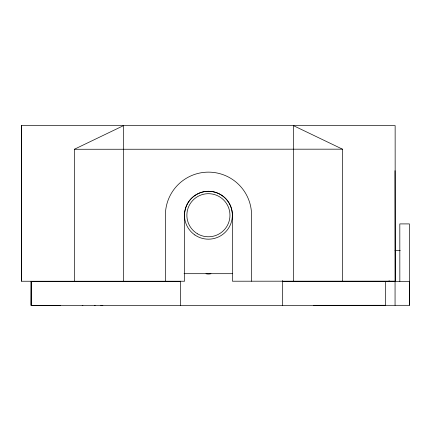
<?xml version="1.0" encoding="UTF-8"?>
<svg xmlns="http://www.w3.org/2000/svg" width="431" height="431" viewBox="0 0 431 431"><rect width="100%" height="100%" fill="white"/><g stroke="black" fill="none" stroke-linecap="round" stroke-linejoin="round"><path stroke-width="0.65" d="M31.194 281.491L31.199 305.434M74.407 281.26L74.364 149.266L123.433 125.674L123.519 281.249M364.303 281.405L366.167 281.405M378.181 281.4L374.83 281.4M60.437 305.363L31.134 305.412L31.091 281.421M38.742 305.45L40.606 305.45M52.62 305.444L50.756 305.444M82.208 305.396L82.876 305.396M95.159 305.39L94.491 305.39M364.066 305.342L365.03 305.342M378.429 305.337L376.333 305.337M21.55 125.68L395.141 125.593L395.189 281.152L232.438 281.211L232.428 215.22A23.937 23.937 0 0 0 208.48 191.289A23.937 23.937 0 0 0 184.549 215.236L184.57 281.227L21.598 281.249L21.55 125.68L21.598 281.249M74.364 149.266L342.478 149.174L342.521 281.168M395.006 250.486L400.248 250.486M184.059 273.69L232.309 273.69M385.492 281.373L409.445 281.368L409.45 305.31L31.134 305.412L31.312 281.513L180.562 281.465M282.537 281.427L385.61 281.395L385.513 305.315M100.789 305.363L102.858 305.39M395.065 281.373L395.06 305.31M399.839 281.368L399.817 223.915L409.407 223.91L409.45 305.31M395.189 281.152L395.012 170.687M385.465 305.299L313.703 305.32M282.682 305.38L282.677 280.484M180.573 305.407L180.578 281.184M342.478 149.174L293.398 125.626L293.484 281.19M251.602 281.206L251.569 215.209A43.089 43.089 0 0 0 208.464 172.136A43.089 43.089 0 0 0 165.391 215.236L165.418 281.238M389.112 280.586L389.112 281.664M210.937 273.707A9.574 9.574 0 0 1 205.98 273.712M194.866 234.965A23.937 23.937 0 0 0 232.287 217.105A23.937 23.937 0 0 0 198.109 193.627A23.937 23.937 0 0 0 194.866 234.965M197.646 233.893A21.545 21.545 0 0 0 229.965 215.231A21.545 21.545 0 0 0 197.646 196.574A21.545 21.545 0 0 0 197.646 233.893"/></g></svg>
